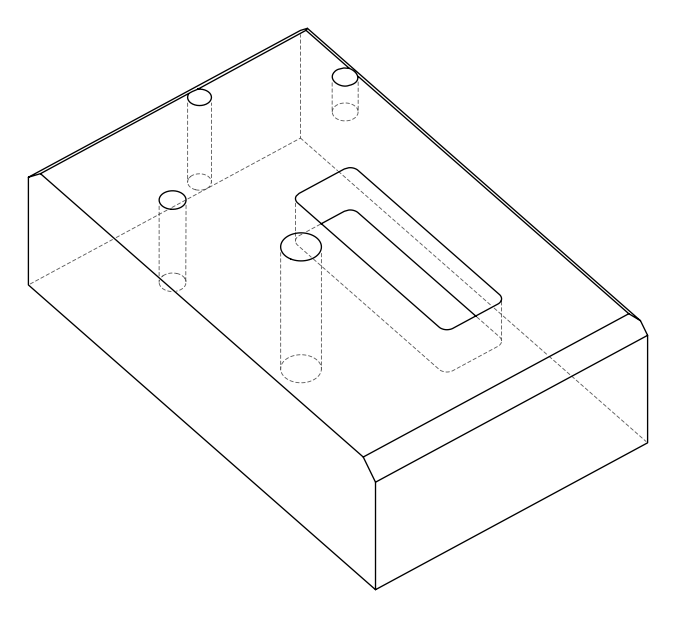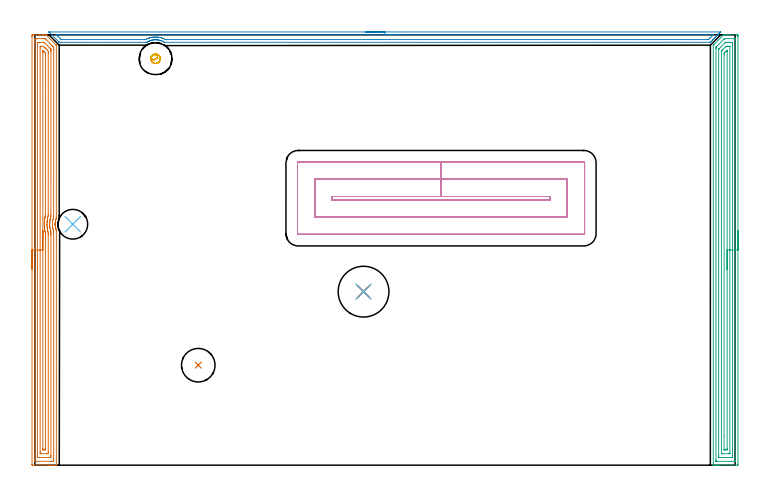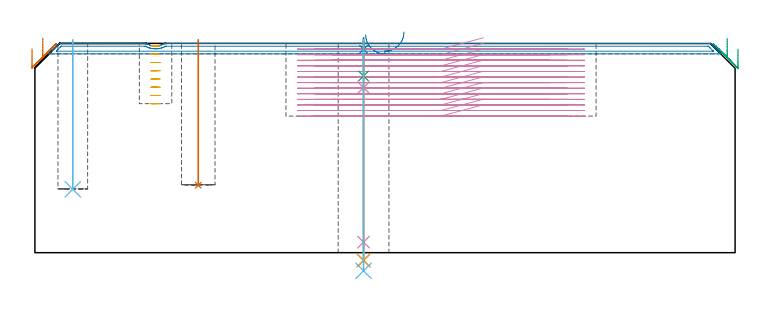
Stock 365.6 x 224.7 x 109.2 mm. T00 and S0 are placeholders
(PLAN: 12 operations, 8 tool changes, 52.5 min)
(1 AREA_MILL | FG_CHAMFER_SURFACE | UGT0205_001 | 9.18 min | 18124 mm3)
(2 AREA_MILL_1 | FG_CHAMFER_SURFACE_1 | UGT0205_001 | 5.74 min | 5112 mm3)
(3 AREA_MILL_2 | FG_CHAMFER_SURFACE_2 | UGT0205_001 | 9.19 min | 18594 mm3)
(4 MILL_RECTANGULAR_POCKET | POCKET_RECTANGULAR_STRAIGHT | NXT0201_011 | Follow Part, ap 3, ae 75% | 25.37 min | 304346 mm3)
(5 MILL_BLIND_HOLE_FROM_SOLID_MATERIAL | STEP1POCKET | NXT0201_011 | Spiral | 0.8 min | 6978 mm3)
(6 INDEXABLE_INSERT_DRILL_BLIND_HOLE_FROM_SOLID | STEP1POCKET_1 | NXT0302_002 | 0.31 min | 14373 mm3)
(7 INDEXABLE_INSERT_DRILL_BLIND_HOLE_FROM_SOLID_1 | STEP1POCKET_2 | NXT0302_006 | 0.31 min | 17680 mm3)
(8 SPOT_DRILL | STEP1HOLE | NXT0321_9005460120000 | 0.05 min | 181 mm3)
(9 DRILL_BLIND_HOLE_INTO_CENTER | STEP1HOLE | NXT0301_084 | 0.08 min | 1366 mm3)
(10 GUN_DRILL_THROUGH_HOLE | STEP1HOLE | UGT0307_008 | 0.55 min | 8867 mm3)
(11 DRILL_TO_ENLARGE_THROUGH_HOLE | STEP1HOLE | NXT0301_104 | 0.46 min | 6336 mm3)
(12 DRILL_TO_ENLARGE_THROUGH_HOLE_1 | STEP1HOLE | UGT0301_388 | 0.48 min | 43423 mm3)
(TOOL UGT0205_001 | Chamfer Mill 20 x 3 x 45 deg. | D20 FL50 Z2)
(TOOL NXT0201_011 | ENDMILL 12mm [2P460-1200-NA 1630] | D12 FL38 Z6)
(TOOL NXT0302_002 | Index. Insert Drill 15.5mm [880-D1550L20-05] | D15.5 PA176 FL78 Z2)
(TOOL NXT0302_006 | Index. Insert Drill 17.5mm [880-D1750L25-05] | D17.5 PA176 FL88 Z2)
(TOOL NXT0321_9005460120000 | NC Spot Drill, 142deg, 12mm, Carbide, Uncoated | D12 PA142 FL30 Z2)
(TOOL NXT0301_084 | Carbide Drill 11.3mm [860.1-1130-034A1-MM 2214] | D11.3 PA140 FL55 Z2)
(TOOL UGT0307_008 | Gun Drill 11 mm | D11 PA130 FL24 Z1)
(TOOL NXT0301_104 | Carbide Drill 14mm [860.1-1400-112A1-MM 2214] | D14 PA140 FL123 Z2)
(TOOL UGT0301_388 | Twist Drill 26.5 mm | D26.5 PA118 FL165 Z2)
(OP 1 AREA_MILL)
G17 G21 G94 G90
T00 M6
G54
G17 G0 G90 X-1.5 Y102.35 S1061 M3
G43 Z119.2 H0
Z106.5
G94 G1 Y102.388 Z105.628 F250.
Y102.502 Z104.764
Y102.691 Z103.912
Y102.953 Z103.08
Y103.287 Z102.274
Y103.69 Z101.5
Y104.158 Z100.764
Y104.69 Z100.072
Y105.279 Z99.429
Y105.922 Z98.84
Y106.614 Z98.308
Y107.35 Z97.84
Y108.124 Z97.437
Y108.93 Z97.103
Y109.762 Z96.841
Y110.614 Z96.652
Y111.478 Z96.538
Y112.35 Z96.5
Y223.751
X-1.499 Y224.076 Z96.501
X-1.493 Y224.639 Z96.504
X-1.492 Y224.692 Z96.506
X-0.933 Y224.7 Z97.064
X2.626 Z100.62
X4.052 Z102.048
X4.405 Z102.4
X5.697 Z103.696
X5.74 Y224.698 Z103.738
X5.793 Y224.696 Z103.79
X5.825 Y224.671 Z103.823
X6.009 Y224.491 Z104.009
X11.078 Y219.423 Z109.076
X11.094 Y219.407 Z109.091
X11.201 Y219.304 Z109.183
X11.2 Y218.713 Z109.2
X11.191 Y129.193 Z109.189
X11.187 Y128.914 Z109.178
X11.168 Y128.844 Z109.163
X11.084 Y128.614 Z109.083
X11.078 Y128.597 Z109.077
X11.023 Y128.438 Z109.018
X11.019 Y128.426 Z109.013
X10.916 Y128.114 Z108.914
X10.873 Y127.981 Z108.871
X10.756 Y127.532 Z108.753
X10.679 Y127.154 Z108.679
X10.666 Y127.087 Z108.666
X10.617 Y126.731 Z108.614
X10.607 Y126.651 Z108.601
X10.605 Y126.639 Z108.599
X10.567 Y126.193 Z108.565
X10.563 Y126.042 Z108.56
X10.56 Y125.917 Z108.55
X10.558 Y125.833 Z108.546
X10.556 Y125.795 Z108.547
X10.553 Y125.757 Z108.551
X10.552 Y125.746
X10.561 Y125.559 Z108.552
X10.562 Y125.522 Z108.553
X10.573 Y125.299 Z108.568
X10.618 Y124.853 Z108.614
X10.632 Y124.753 Z108.631
X10.69 Y124.406 Z108.68
X10.781 Y123.969 Z108.774
X10.782 Y123.96 Z108.776
X10.82 Y123.818 Z108.818
X10.855 Y123.689 Z108.854
X10.905 Y123.512 Z108.903
X10.995 Y123.241 Z108.994
X11.054 Y123.067 Z109.053
X11.196 Y122.701 Z109.19
X11.2 Y122.182 Z109.2
Y0.177
X11.197 Y0.01 Z109.188
X11.154 Y0.008 Z109.145
X10.75 Y0. Z108.749
X10.45 Z108.45
X9.743 Z107.738
X8.5 Z106.497
X7.074 Z105.07
X-1.202 Y0.001 Z96.796
X-1.492 Y0.01 Z96.506
X-1.499 Y0.299 Z96.499
Y0.315
X-1.5 Y112.35 Z96.5
X-0.086 Z97.914
Y221.437
X-0.083 Y222.288 Z97.917
X-0.081 Y222.326 Z97.919
X-0.043 Y222.69 Z97.957
X0.439 Y222.698 Z98.439
X0.846 Y222.699 Z98.846
X1.326 Y222.7 Z99.326
X3.995 Z101.995
X4.405 Z102.405
X4.887 Y222.698 Z102.887
X5.295 Y222.69 Z103.295
X5.351 Y222.687 Z103.351
X5.409 Y222.633 Z103.409
X5.527 Y222.52 Z103.527
X5.762 Y222.288 Z103.762
X8.854 Y219.196 Z106.854
X9.334 Y218.713 Z107.334
X9.743 Y218.295 Z107.743
X9.781 Y217.819 Z107.781
X9.783 Y217.779 Z107.783
X9.785 Y216.925 Z107.785
X9.775 Y129.763 Z107.775
X9.774 Y129.548 Z107.774
X9.771 Y129.44 Z107.771
X9.768 Y129.389 Z107.768
X9.755 Y129.332 Z107.755
X9.752 Y129.324 Z107.752
X9.743 Y129.297 Z107.743
X9.544 Y128.639 Z107.544
X9.491 Y128.438 Z107.491
X9.37 Y127.92 Z107.37
X9.296 Y127.545 Z107.296
X9.241 Y127.156 Z107.241
X9.187 Y126.651 Z107.187
X9.163 Y126.341 Z107.163
X9.144 Y125.757 Z107.144
X9.151 Y125.458 Z107.151
X9.194 Y124.863 Z107.194
X9.251 Y124.368 Z107.251
X9.278 Y124.182 Z107.278
X9.312 Y123.969 Z107.312
X9.431 Y123.389 Z107.431
X9.513 Y123.076 Z107.513
X9.743 Y122.308 Z107.743
X9.772 Y122.211 Z107.772
X9.778 Y122.182 Z107.778
X9.782 Y122.143 Z107.782
X9.786 Y121.288 Z107.786
Y121.245
Y3.263
X9.783 Y2.412 Z107.783
X9.781 Y2.374 Z107.781
X9.743 Y2.01 Z107.743
X9.261 Y2.002 Z107.261
X8.854 Y2.001 Z106.854
X8.374 Y2. Z106.374
X0.846 Y2.001 Z98.846
X0.364 Y2.003 Z98.364
X-0.043 Y2.01 Z97.957
X-0.081 Y2.412 Z97.919
X-0.083 Y2.452 Z97.917
X-0.086 Y3.306 Z97.914
Y112.35
X1.328 Z99.328
X1.329 Y219.607 Z99.329
X1.331 Y220.014 Z99.331
X1.336 Y220.5 Z99.336
X1.345 Y220.69 Z99.345
X1.54 Y220.697 Z99.54
X1.736 Y220.699 Z99.736
X2.427 Y220.7 Z100.427
X4.604 Y220.699 Z102.604
X4.736 Y220.697 Z102.736
X4.842 Y220.692 Z102.842
X4.902 Y220.687 Z102.902
X4.923 Y220.668 Z102.923
X5.099 Y220.5 Z103.099
X7.782 Y217.819 Z105.782
X7.964 Y217.635 Z105.964
X8.315 Y217.275 Z106.315
X8.357 Y217.232 Z106.357
X8.364 Y217.17 Z106.364
X8.368 Y217.061 Z106.368
X8.37 Y216.925 Z106.37
X8.371 Y216.516 Z106.371
Y216.031
X8.361 Y130.721 Z106.361
X8.359 Y130.226 Z106.359
X8.356 Y129.832 Z106.356
X8.218 Y129.332 Z106.218
X8.165 Y129.131 Z106.165
X7.998 Y128.438 Z105.998
X7.992 Y128.41 Z105.992
X7.964 Y128.268 Z105.964
X7.865 Y127.644 Z105.865
X7.852 Y127.545 Z105.852
X7.778 Y126.837 Z105.778
X7.764 Y126.651 Z105.764
X7.736 Y125.986 Z105.736
X7.73 Y125.757 Z105.73
X7.757 Y125.071 Z105.757
X7.772 Y124.863 Z105.772
X7.848 Y124.086 Z105.848
X7.864 Y123.969 Z105.864
X7.964 Y123.333 Z105.964
X8.016 Y123.076 Z106.016
X8.031 Y123.008 Z106.031
X8.145 Y122.545 Z106.145
X8.245 Y122.182 Z106.245
X8.355 Y121.789 Z106.355
X8.364 Y121.288 Z106.364
X8.369 Y120.881 Z106.369
X8.371 Y120.394 Z106.371
Y119.985
Y5.093
X8.369 Y4.686 Z106.369
X8.364 Y4.2 Z106.364
X8.355 Y4.01 Z106.355
X8.16 Y4.003 Z106.16
X7.964 Y4.001 Z105.964
X7.273 Y4. Z105.273
X3.515 Z101.515
X1.935 Z99.935
X1.736 Y4.002 Z99.736
X1.537 Y4.005 Z99.537
X1.405 Y4.01 Z99.405
X1.335 Y4.022 Z99.335
X1.333 Y4.064 Z99.333
X1.331 Y4.2 Z99.331
X1.329 Y4.609 Z99.329
X1.328 Y112.35 Z99.328
X2.743 Z100.743
Y217.819
X2.749 Y218.589 Z100.749
X2.755 Y218.69 Z100.755
X2.858 Y218.693 Z100.858
X3.077 Y218.697 Z101.077
X3.515 Y218.7 Z101.515
X4.405 Y218.697 Z102.405
X4.422 Y218.696 Z102.422
X5.295 Y217.855 Z103.295
X5.332 Y217.819 Z103.332
X6.185 Y216.966 Z104.185
X6.225 Y216.925 Z104.225
X6.95 Y216.156 Z104.95
X6.957 Y215.138 Z104.957
X6.947 Y131.12 Z104.947
X6.941 Y130.36 Z104.941
X6.936 Y130.226 Z104.936
X6.789 Y129.619 Z104.789
X6.722 Y129.332 Z104.722
X6.625 Y128.89 Z104.625
X6.547 Y128.438 Z104.547
X6.495 Y128.127 Z104.495
X6.423 Y127.545 Z104.423
X6.4 Y127.328 Z104.4
X6.347 Y126.651 Z104.347
X6.339 Y126.496 Z104.339
X6.316 Y125.757 Z104.316
X6.318 Y125.623 Z104.318
X6.351 Y124.863 Z104.351
X6.363 Y124.684 Z104.363
X6.433 Y123.969 Z104.433
X6.464 Y123.689 Z104.464
X6.56 Y123.076 Z104.56
X6.64 Y122.639 Z104.64
X6.74 Y122.182 Z104.74
X6.812 Y121.873 Z104.812
X6.924 Y121.439 Z104.924
X6.946 Y121.347 Z104.946
X6.95 Y121.288 Z104.95
X6.957 Y120.512 Z104.957
Y120.394
Y6.881
X6.951 Y6.111 Z104.951
X6.945 Y6.01 Z104.945
X6.842 Y6.007 Z104.842
X6.623 Y6.003 Z104.623
X6.185 Y6. Z104.185
X3.515 Z101.515
X3.072 Y6.003 Z101.072
X2.857 Y6.007 Z100.857
X2.756 Y6.01 Z100.756
X2.75 Y6.081 Z100.75
X2.743 Y6.763 Z100.743
Y6.881
Y112.35
X4.157 Z102.157
Y215.387
X4.158 Y216.031 Z102.158
X4.16 Y216.278 Z102.16
X4.164 Y216.512 Z102.164
X4.405 Y216.284 Z102.405
X4.666 Y216.031 Z102.666
X5.295 Y215.395 Z103.295
X5.536 Y215.138 Z103.536
X5.539 Y214.893 Z103.539
X5.542 Y214.244 Z103.542
Y213.995
X5.533 Y131.774 Z103.533
X5.53 Y131.12 Z103.53
X5.527 Y130.887 Z103.527
X5.514 Y130.561 Z103.514
X5.436 Y130.226 Z103.436
X5.409 Y130.111 Z103.409
X5.295 Y129.606 Z103.295
X5.248 Y129.379 Z103.248
X5.24 Y129.332 Z103.24
X5.122 Y128.612 Z103.122
X5.098 Y128.438 Z103.098
X5.022 Y127.819 Z103.022
X4.995 Y127.545 Z102.995
X4.951 Y126.996 Z102.951
X4.93 Y126.651 Z102.93
X4.912 Y126.142 Z102.912
X4.902 Y125.757 Z102.902
X4.918 Y125.242 Z102.918
X4.934 Y124.863 Z102.934
X4.974 Y124.291 Z102.974
X5.005 Y123.969 Z103.005
X5.077 Y123.294 Z103.077
X5.108 Y123.076 Z103.108
X5.134 Y122.914 Z103.134
X5.261 Y122.182 Z103.261
X5.295 Y121.992 Z103.295
X5.457 Y121.288 Z103.457
X5.506 Y121.076 Z103.506
X5.532 Y120.96 Z103.532
X5.536 Y120.877 Z103.536
X5.539 Y120.716 Z103.539
X5.542 Y120.394 Z103.542
X5.543 Y120.145 Z103.543
Y8.669
X5.542 Y8.42 Z103.542
X5.539 Y8.17 Z103.539
X5.536 Y8.013 Z103.536
X5.461 Y8.009 Z103.461
X5.295 Y8.004 Z103.295
X5.07 Y8.001 Z103.07
X4.405 Y8.002 Z102.405
X4.176 Y8.005 Z102.176
X4.163 Y8.016 Z102.163
X4.161 Y8.021 Z102.161
X4.157 Y8.669 Z102.157
Y8.918
Y112.35
Y113.222 Z102.195
Y114.086 Z102.309
Y114.938 Z102.498
Y115.77 Z102.76
Y116.576 Z103.094
Y117.35 Z103.497
Y118.086 Z103.965
Y118.778 Z104.496
Y119.421 Z105.086
Y120.01 Z105.729
Y120.542 Z106.421
Y121.01 Z107.157
Y121.413 Z107.931
Y121.747 Z108.737
Y122.009 Z109.569
Y122.198 Z110.42
Y122.312 Z111.285
Y122.35 Z112.157
G0 Z119.2
M5
M2
(OP 2 AREA_MILL_1)
G17 G21 G94 G90
T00 M6
G54
G17 G0 G90 X172.7 Y226.2 S1061 M3
G43 Z119.2 H0
Z113.8
G94 G1 X172.738 Z112.928 F250.
X172.852 Z112.063
X173.041 Z111.212
X173.303 Z110.38
X173.637 Z109.574
X174.04 Z108.8
X174.508 Z108.064
X175.04 Z107.372
X175.629 Z106.729
X176.272 Z106.14
X176.964 Z105.608
X177.7 Z105.14
X178.474 Z104.737
X179.28 Z104.403
X180.112 Z104.141
X180.963 Z103.952
X181.828 Z103.838
X182.7 Z103.8
X357.803
X358.069 Y226.195 Z103.805
X358.081 Y226.193 Z103.806
X358.069 Y226.169 Z103.831
X358.005 Y226.105 Z103.895
X357.612 Y225.71 Z104.286
X357.149 Y225.249 Z104.751
X356.728 Y224.826 Z105.17
X356.579 Y224.679 Z105.32
X356.293 Y224.393 Z105.607
X355.844 Y223.942 Z106.055
X355.36 Y223.46 Z106.539
X354.959 Y223.058 Z106.939
X354.446 Y222.545 Z107.454
X354.075 Y222.174 Z107.824
X353.897 Y221.997 Z108.002
X353.725 Y221.825 Z108.175
X353.191 Y221.29 Z108.708
X353.003 Y221.103 Z108.897
X352.916 Y221.016 Z108.983
X352.713 Y220.817 Z109.177
X352.695 Y220.804 Z109.189
X352.556 Y220.8 Z109.2
X67.823
X67.578 Y220.805 Z109.191
X67.202 Y221.024 Z108.971
X67.068 Y221.099 Z108.898
X66.991 Y221.143 Z108.856
X66.547 Y221.359 Z108.64
X66.482 Y221.388 Z108.611
X66.094 Y221.561 Z108.439
X65.651 Y221.715 Z108.284
X65.482 Y221.767 Z108.233
X65.204 Y221.85 Z108.148
X64.759 Y221.957 Z108.042
X64.311 Y222.038 Z107.957
X64.248 Y222.046 Z107.949
X63.865 Y222.096 Z107.9
X63.516 Y222.125 Z107.87
X63.418 Y222.132 Z107.86
X63.386 Y222.133 Z107.858
X63.187 Y222.144 Z107.854
X63.174
X63.105 Y222.142 Z107.852
X63.063 Y222.144 Z107.853
X62.85 Y222.143 Z107.854
X62.819 Y222.144 Z107.855
X62.803 Z107.854
X62.524 Y222.13 Z107.866
X62.46 Y222.124 Z107.872
X62.077 Y222.091 Z107.907
X61.851 Y222.061 Z107.938
X61.63 Y222.031 Z107.967
X61.182 Y221.944 Z108.053
X61.119 Y221.927 Z108.067
X60.836 Y221.859 Z108.14
X60.737 Y221.835 Z108.165
X60.607 Y221.795 Z108.205
X60.319 Y221.704 Z108.291
X60.225 Y221.67 Z108.323
X60.033 Y221.605 Z108.394
X59.973 Y221.584 Z108.415
X59.906 Y221.56 Z108.438
X59.843 Y221.534 Z108.463
X59.778 Y221.503 Z108.492
X59.394 Y221.332 Z108.668
X59.309 Y221.29 Z108.71
X58.95 Y221.108 Z108.888
X58.493 Y220.847 Z109.151
X58.419 Y220.806 Z109.192
X57.99 Y220.8 Z109.2
X12.844
X12.705 Y220.804 Z109.189
X12.687 Y220.817 Z109.177
X12.488 Y221.012 Z108.987
X7.48 Y226.021 Z103.978
X7.354 Y226.153 Z103.846
X7.317 Y226.195 Z103.804
X7.456 Y226.199 Z103.801
X7.48 Y226.2 Z103.8
X182.7
Y224.786 Z105.214
X353.939 Y224.785 Z105.215
X354.21 Y224.779 Z105.221
X354.179 Y224.741 Z105.259
X354.086 Y224.64 Z105.36
X353.993 Y224.544 Z105.456
X353.897 Y224.447 Z105.553
X352.508 Y223.058 Z106.942
X352.31 Y222.86 Z107.14
X352.109 Y222.661 Z107.339
X351.859 Y222.421 Z107.579
X351.637 Y222.221 Z107.779
X351.215 Y222.215 Z107.785
X351.174
X68.676 Y222.214 Z107.786
X68.463 Y222.216 Z107.784
X68.357 Y222.219 Z107.781
X68.307 Y222.221 Z107.779
X68.232 Y222.256 Z107.744
X67.823 Y222.448 Z107.552
X67.302 Y222.689 Z107.311
X66.929 Y222.839 Z107.161
X66.29 Y223.058 Z106.942
X66.035 Y223.135 Z106.865
X65.927 Y223.165 Z106.835
X65.142 Y223.341 Z106.659
X64.789 Y223.407 Z106.593
X64.248 Y223.479 Z106.521
X63.778 Y223.523 Z106.477
X63.354 Y223.548 Z106.452
X62.854 Y223.552 Z106.448
X62.46 Y223.539 Z106.461
X62.008 Y223.504 Z106.496
X61.566 Y223.456 Z106.544
X61.212 Y223.408 Z106.592
X60.672 Y223.306 Z106.694
X60.467 Y223.26 Z106.74
X59.778 Y223.081 Z106.919
X59.759 Y223.076 Z106.924
X59.701 Y223.058 Z106.942
X59.093 Y222.851 Z107.149
X59.005 Y222.818 Z107.182
X58.884 Y222.769 Z107.231
X58.469 Y222.584 Z107.416
X57.862 Y222.3 Z107.7
X57.72 Y222.234 Z107.766
X57.68 Y222.221 Z107.779
X57.628 Y222.219 Z107.781
X57.522 Y222.216 Z107.784
X57.096 Y222.214 Z107.786
X13.93 Y222.215 Z107.785
X13.824 Y222.216 Z107.784
X13.771 Y222.219 Z107.781
X13.749 Y222.221 Z107.779
X13.706 Y222.255 Z107.745
X13.291 Y222.661 Z107.339
X12.007 Y223.942 Z106.058
X11.503 Y224.447 Z105.553
X11.284 Y224.67 Z105.33
X11.19 Y224.769 Z105.231
X11.182 Y224.78 Z105.22
X11.189 Y224.782 Z105.218
X11.232 Y224.784 Z105.216
X11.322 Y224.785 Z105.215
X11.503 Y224.786 Z105.214
X182.7
X183.572 Z105.252
X184.436 Z105.366
X185.288 Z105.555
X186.12 Z105.817
X186.926 Z106.151
X187.7 Z106.554
X188.436 Z107.023
X189.128 Z107.554
X189.771 Z108.143
X190.36 Z108.786
X190.891 Z109.478
X191.36 Z110.214
X191.763 Z110.988
X192.097 Z111.794
X192.359 Z112.626
X192.548 Z113.478
X192.662 Z114.343
X192.7 Z115.214
G0 Z119.2
M5
M2
(OP 3 AREA_MILL_2)
G17 G21 G94 G90
T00 M6
G54
G17 G0 G90 X367.1 Y122.35 S1061 M3
G43 Z119.2 H0
Z106.3
G94 G1 Y122.312 Z105.428 F250.
Y122.198 Z104.564
Y122.009 Z103.712
Y121.747 Z102.88
Y121.413 Z102.074
Y121.01 Z101.3
Y120.542 Z100.564
Y120.01 Z99.872
Y119.421 Z99.229
Y118.778 Z98.64
Y118.086 Z98.108
Y117.35 Z97.64
Y116.576 Z97.237
Y115.77 Z96.903
Y114.938 Z96.641
Y114.086 Z96.452
Y113.222 Z96.338
Y112.35 Z96.3
Y0.624
X367.097 Y0.282 Z96.301
X367.093 Y0.01 Z96.304
X366.763 Y0. Z96.635
X357.157 Z106.237
X356.63 Z106.766
X356.284 Z107.112
X355.757 Z107.639
X355.41 Z107.984
X354.468 Z108.932
X354.333 Y0.001 Z109.059
X354.251 Y0.004 Z109.14
X354.203 Y0.01 Z109.188
X354.2 Y0.177 Z109.2
Y219.163
X354.196 Y219.287 Z109.195
X354.274 Y219.375 Z109.123
X354.567 Y219.667 Z108.832
X359.273 Y224.374 Z104.125
X359.34 Y224.442 Z104.056
X359.522 Y224.622 Z103.878
X359.573 Y224.671 Z103.827
X359.609 Y224.698 Z103.789
X359.777 Y224.7 Z103.621
X359.86 Z103.538
X360.65 Z102.744
X361.87 Z101.527
X362.397 Z100.998
X366.5 Z96.897
X366.763 Y224.697 Z96.634
X367.093 Y224.69 Z96.304
X367.097 Y224.418 Z96.301
X367.1 Y224.076 Z96.3
Y223.731
Y112.35
X365.686 Z97.714
X365.685 Y2.412 Z97.715
X365.683 Y2.07 Z97.717
X365.681 Y2.028 Z97.719
X365.68 Y2.014 Z97.72
X365.66 Y2.01 Z97.74
X365.553 Y2.004 Z97.847
X365.418 Y2.001 Z97.982
X355.812 Z107.588
X355.661 Y2.004 Z107.739
X355.629 Y2.008 Z107.771
X355.621 Y2.011 Z107.779
X355.619 Y2.022 Z107.781
X355.616 Y2.057 Z107.784
X355.615 Y2.203 Z107.785
X355.614 Y2.412 Z107.786
X355.615 Y217.61 Z107.785
X355.616 Y217.819 Z107.784
X355.62 Y218.161 Z107.78
X355.621 Y218.243 Z107.779
X355.657 Y218.296 Z107.743
X355.737 Y218.379 Z107.663
X356.063 Y218.713 Z107.337
X359.708 Y222.358 Z103.692
X359.777 Y222.425 Z103.623
X360.028 Y222.666 Z103.372
X360.072 Y222.69 Z103.328
X360.13 Y222.694 Z103.27
X360.249 Y222.699 Z103.151
X365.016 Y222.7 Z98.384
X365.488 Z97.912
X365.639 Y222.696 Z97.761
X365.671 Y222.692 Z97.729
X365.679 Y222.689 Z97.721
X365.682 Y222.678 Z97.718
X365.684 Y222.643 Z97.716
X365.686 Y222.497 Z97.714
Y222.288
Y112.35
X364.272 Z99.128
Y4.962
X364.27 Y4.2 Z99.13
X364.268 Y4.072 Z99.132
X364.265 Y4.027 Z99.135
X364.26 Y4.01 Z99.14
X364.24 Y4.007 Z99.16
X364.143 Y4.004 Z99.257
X363.465 Y4. Z99.935
X363.27 Z100.13
X357.351 Z106.049
X357.157 Y4.003 Z106.243
X357.092 Y4.006 Z106.308
X357.046 Y4.01 Z106.354
X357.035 Y4.07 Z106.365
X357.032 Y4.2 Z106.368
X357.03 Y4.33 Z106.37
X357.029 Y5.093 Z106.371
X357.028 Y5.225 Z106.372
X357.029 Y216.925 Z106.371
X357.03 Y217.056 Z106.37
X357.033 Y217.188 Z106.367
X357.035 Y217.221 Z106.365
X357.045 Y217.236 Z106.355
X357.074 Y217.27 Z106.326
X357.157 Y217.357 Z106.243
X360.035 Y220.236 Z103.365
X360.302 Y220.5 Z103.098
X360.483 Y220.672 Z102.917
X360.506 Y220.69 Z102.894
X360.553 Y220.694 Z102.847
X360.65 Y220.696 Z102.75
X361.328 Y220.7 Z102.072
X363.075 Z100.325
X363.949 Z99.451
X364.143 Y220.697 Z99.257
X364.208 Y220.694 Z99.192
X364.254 Y220.691 Z99.146
X364.265 Y220.63 Z99.135
X364.268 Y220.5 Z99.132
X364.27 Y220.37 Z99.13
X364.272 Y219.607 Z99.128
Y219.475
Y112.35
X362.857 Z100.543
Y6.252
X362.855 Y6.127 Z100.545
X362.851 Y6.044 Z100.549
X362.848 Y6.01 Z100.552
X362.826 Y6.008 Z100.574
X362.397 Y6. Z101.003
X362.384 Z101.016
X358.891 Z104.509
X358.478 Y6.007 Z104.922
X358.455 Y6.01 Z104.945
X358.449 Y6.02 Z104.951
X358.446 Y6.054 Z104.954
X358.443 Y6.1 Z104.957
Y6.144
Y215.608
X358.447 Y216.031 Z104.953
X358.45 Y216.148 Z104.95
X358.459 Y216.199 Z104.941
X358.494 Y216.237 Z104.906
X358.597 Y216.345 Z104.803
X358.903 Y216.655 Z104.497
X359.037 Y216.788 Z104.363
X360.65 Y218.401 Z102.75
X360.805 Y218.554 Z102.595
X360.91 Y218.654 Z102.49
X360.941 Y218.68 Z102.459
X360.986 Y218.69 Z102.414
X361.093 Y218.694 Z102.307
X361.523 Y218.7 Z101.877
X362.409 Z100.991
X362.822 Y218.693 Z100.578
X362.845 Y218.69 Z100.555
X362.851 Y218.68 Z100.549
X362.855 Y218.646 Z100.545
X362.857 Y218.6 Z100.543
Y218.556
Y112.35
X361.443 Z101.957
Y8.669
X361.441 Y8.263 Z101.959
X361.438 Y8.06 Z101.962
X361.436 Y8.018 Z101.964
X361.396 Y8.01 Z102.004
X361.3 Y8.004 Z102.1
X360.65 Y8.001 Z102.75
X360.43 Y8. Z102.97
X359.936 Y8.004 Z103.464
X359.88 Y8.007 Z103.52
X359.865 Y8.01 Z103.535
X359.863 Y8.021 Z103.537
X359.86 Y8.063 Z103.54
X359.858 Y8.237 Z103.542
X359.857 Y14.899 Z103.543
Y214.244
X359.862 Y215.05 Z103.538
X359.864 Y215.138 Z103.536
X360.254 Y215.543 Z103.146
X360.73 Y216.031 Z102.67
X360.971 Y216.267 Z102.429
X361.137 Y216.427 Z102.263
X361.435 Y216.682 Z101.965
X361.442 Y216.114 Z101.958
X361.443 Y216.031 Z101.957
Y112.35
Y111.478 Z101.995
Y110.614 Z102.109
Y109.762 Z102.298
Y108.93 Z102.56
Y108.124 Z102.894
Y107.35 Z103.297
Y106.614 Z103.765
Y105.922 Z104.296
Y105.279 Z104.886
Y104.69 Z105.529
Y104.158 Z106.221
Y103.69 Z106.957
Y103.287 Z107.731
Y102.953 Z108.537
Y102.691 Z109.369
Y102.502 Z110.22
Y102.388 Z111.085
Y102.35 Z111.957
G0 Z119.2
M5
M2
(OP 4 MILL_RECTANGULAR_POCKET)
G17 G21 G94 G90
T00 M6
G54
G17 G0 G90 X234.126 Y140.3 S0 M3
G43 Z119.2 H1
Z112.2
G94 G1 X212.05 Z106.285 F250.
X155.1 F500.
Y138.5
X269.
Y140.3
X212.05
Y149.3
X146.1
Y129.5
X278.
Y149.3
X212.05
Y158.3
X137.5
G3 X137.1 Y157.9 R0.4
G1 Y120.9
G3 X137.5 Y120.5 R0.4
G1 X286.6
G3 X287. Y120.9 R0.4
G1 Y157.9
G3 X286.6 Y158.3 R0.4
G1 X212.05
X211.05
G0 X234.126 Y140.3 Z109.285
G1 X212.05 Z103.369 F250.
X155.1 F500.
Y138.5
X269.
Y140.3
X212.05
Y149.3
X146.1
Y129.5
X278.
Y149.3
X212.05
Y158.3
X137.5
G3 X137.1 Y157.9 R0.4
G1 Y120.9
G3 X137.5 Y120.5 R0.4
G1 X286.6
G3 X287. Y120.9 R0.4
G1 Y157.9
G3 X286.6 Y158.3 R0.4
G1 X212.05
X211.05
G0 X234.126 Y140.3 Z106.369
G1 X212.05 Z100.454 F250.
X155.1 F500.
Y138.5
X269.
Y140.3
X212.05
Y149.3
X146.1
Y129.5
X278.
Y149.3
X212.05
Y158.3
X137.5
G3 X137.1 Y157.9 R0.4
G1 Y120.9
G3 X137.5 Y120.5 R0.4
G1 X286.6
G3 X287. Y120.9 R0.4
G1 Y157.9
G3 X286.6 Y158.3 R0.4
G1 X212.05
X211.05
G0 X234.126 Y140.3 Z103.454
G1 X212.05 Z97.538 F250.
X155.1 F500.
Y138.5
X269.
Y140.3
X212.05
Y149.3
X146.1
Y129.5
X278.
Y149.3
X212.05
Y158.3
X137.5
G3 X137.1 Y157.9 R0.4
G1 Y120.9
G3 X137.5 Y120.5 R0.4
G1 X286.6
G3 X287. Y120.9 R0.4
G1 Y157.9
G3 X286.6 Y158.3 R0.4
G1 X212.05
X211.05
G0 X234.126 Y140.3 Z100.538
G1 X212.05 Z94.623 F250.
X155.1 F500.
Y138.5
X269.
Y140.3
X212.05
Y149.3
X146.1
Y129.5
X278.
Y149.3
X212.05
Y158.3
X137.5
G3 X137.1 Y157.9 R0.4
G1 Y120.9
G3 X137.5 Y120.5 R0.4
G1 X286.6
G3 X287. Y120.9 R0.4
G1 Y157.9
G3 X286.6 Y158.3 R0.4
G1 X212.05
X211.05
G0 X234.126 Y140.3 Z97.623
G1 X212.05 Z91.708 F250.
X155.1 F500.
Y138.5
X269.
Y140.3
X212.05
Y149.3
X146.1
Y129.5
X278.
Y149.3
X212.05
Y158.3
X137.5
G3 X137.1 Y157.9 R0.4
G1 Y120.9
G3 X137.5 Y120.5 R0.4
G1 X286.6
G3 X287. Y120.9 R0.4
G1 Y157.9
G3 X286.6 Y158.3 R0.4
G1 X212.05
X211.05
G0 X234.126 Y140.3 Z94.708
G1 X212.05 Z88.792 F250.
X155.1 F500.
Y138.5
X269.
Y140.3
X212.05
Y149.3
X146.1
Y129.5
X278.
Y149.3
X212.05
Y158.3
X137.5
G3 X137.1 Y157.9 R0.4
G1 Y120.9
G3 X137.5 Y120.5 R0.4
G1 X286.6
G3 X287. Y120.9 R0.4
G1 Y157.9
G3 X286.6 Y158.3 R0.4
G1 X212.05
X211.05
G0 X234.126 Y140.3 Z91.792
G1 X212.05 Z85.877 F250.
X155.1 F500.
Y138.5
X269.
Y140.3
X212.05
Y149.3
X146.1
Y129.5
X278.
Y149.3
X212.05
Y158.3
X137.5
G3 X137.1 Y157.9 R0.4
G1 Y120.9
G3 X137.5 Y120.5 R0.4
G1 X286.6
G3 X287. Y120.9 R0.4
G1 Y157.9
G3 X286.6 Y158.3 R0.4
G1 X212.05
X211.05
G0 X234.126 Y140.3 Z88.877
G1 X212.05 Z82.962 F250.
X155.1 F500.
Y138.5
X269.
Y140.3
X212.05
Y149.3
X146.1
Y129.5
X278.
Y149.3
X212.05
Y158.3
X137.5
G3 X137.1 Y157.9 R0.4
G1 Y120.9
G3 X137.5 Y120.5 R0.4
G1 X286.6
G3 X287. Y120.9 R0.4
G1 Y157.9
G3 X286.6 Y158.3 R0.4
G1 X212.05
X211.05
G0 X234.126 Y140.3 Z85.962
G1 X212.05 Z80.046 F250.
X155.1 F500.
Y138.5
X269.
Y140.3
X212.05
Y149.3
X146.1
Y129.5
X278.
Y149.3
X212.05
Y158.3
X137.5
G3 X137.1 Y157.9 R0.4
G1 Y120.9
G3 X137.5 Y120.5 R0.4
G1 X286.6
G3 X287. Y120.9 R0.4
G1 Y157.9
G3 X286.6 Y158.3 R0.4
G1 X212.05
X211.05
G0 X234.126 Y140.3 Z83.046
G1 X212.05 Z77.131 F250.
X155.1 F500.
Y138.5
X269.
Y140.3
X212.05
Y149.3
X146.1
Y129.5
X278.
Y149.3
X212.05
Y158.3
X137.5
G3 X137.1 Y157.9 R0.4
G1 Y120.9
G3 X137.5 Y120.5 R0.4
G1 X286.6
G3 X287. Y120.9 R0.4
G1 Y157.9
G3 X286.6 Y158.3 R0.4
G1 X212.05
X211.05
G0 X234.126 Y140.3 Z80.131
G1 X212.05 Z74.215 F250.
X155.1 F500.
Y138.5
X269.
Y140.3
X212.05
Y149.3
X146.1
Y129.5
X278.
Y149.3
X212.05
Y158.3
X137.5
G3 X137.1 Y157.9 R0.4
G1 Y120.9
G3 X137.5 Y120.5 R0.4
G1 X286.6
G3 X287. Y120.9 R0.4
G1 Y157.9
G3 X286.6 Y158.3 R0.4
G1 X212.05
X211.05
G0 X234.126 Y140.3 Z77.215
G1 X212.05 Z71.3 F250.
X155.1 F500.
Y138.5
X269.
Y140.3
X212.05
Y149.3
X146.1
Y129.5
X278.
Y149.3
X212.05
Y158.3
X137.5
G3 X137.1 Y157.9 R0.4
G1 Y120.9
G3 X137.5 Y120.5 R0.4
G1 X286.6
G3 X287. Y120.9 R0.4
G1 Y157.9
G3 X286.6 Y158.3 R0.4
G1 X212.05
X211.05
G0 Z119.2
M5
M2
(OP 5 MILL_BLIND_HOLE_FROM_SOLID_MATERIAL)
G17 G21 G94 G90
T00 M6
G54
G17 G0 G90 X63. Y212.2 S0 M3
G43 Z119.2 H1
Z107.9
G94 G3 X63.56 Y214.09 R1.028 F250.
X60.945 Y213.534 R1.89
X61.666 Y210.145 R2.45
X60.945 Y213.534 R-2.45
X61.305 Y211.84 R1.225
X63. Y212.2 R1.225
G0 Z103.6
G3 X63.56 Y214.09 R1.028
X60.945 Y213.534 R1.89
X61.666 Y210.145 R2.45
X60.945 Y213.534 R-2.45
X61.305 Y211.84 R1.225
X63. Y212.2 R1.225
G0 Z99.3
G3 X63.56 Y214.09 R1.028
X60.945 Y213.534 R1.89
X61.666 Y210.145 R2.45
X60.945 Y213.534 R-2.45
X61.305 Y211.84 R1.225
X63. Y212.2 R1.225
G0 Z95.
G3 X63.56 Y214.09 R1.028
X60.945 Y213.534 R1.89
X61.666 Y210.145 R2.45
X60.945 Y213.534 R-2.45
X61.305 Y211.84 R1.225
X63. Y212.2 R1.225
G0 Z90.7
G3 X63.56 Y214.09 R1.028
X60.945 Y213.534 R1.89
X61.666 Y210.145 R2.45
X60.945 Y213.534 R-2.45
X61.305 Y211.84 R1.225
X63. Y212.2 R1.225
G0 Z86.4
G3 X63.56 Y214.09 R1.028
X60.945 Y213.534 R1.89
X61.666 Y210.145 R2.45
X60.945 Y213.534 R-2.45
X61.305 Y211.84 R1.225
X63. Y212.2 R1.225
G0 Z82.1
G3 X63.56 Y214.09 R1.028
X60.945 Y213.534 R1.89
X61.666 Y210.145 R2.45
X60.945 Y213.534 R-2.45
X61.305 Y211.84 R1.225
X63. Y212.2 R1.225
G0 Z77.8
G3 X63.56 Y214.09 R1.028
X60.945 Y213.534 R1.89
X61.666 Y210.145 R2.45
X60.945 Y213.534 R-2.45
X61.305 Y211.84 R1.225
X63. Y212.2 R1.225
G0 Z119.2
M5
M2
(OP 6 INDEXABLE_INSERT_DRILL_BLIND_HOLE_FROM_SOLID)
G17 G21 G94 G90
T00 M6
G54
G17 G0 G90 X19.8 Y125.8 S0 M3
G43 Z119.2 H1
G94 G81 G98 Z33.1 F250. R111.2
G80
M5
M2
(OP 7 INDEXABLE_INSERT_DRILL_BLIND_HOLE_FROM_SOLID_1)
G17 G21 G94 G90
T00 M6
G54
G17 G0 G90 X85.3 Y52.2 S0 M3
G43 Z119.2 H1
G94 G81 G98 Z35.2 F250. R111.2
G80
M5
M2
(OP 8 SPOT_DRILL)
G17 G21 G94 G90
T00 M6
G54
G17 G0 G90 X171.6 Y90.6 S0 M3
G43 Z119.2 H0
G94 G81 G98 Z106.2 F250. R112.2
G80
M5
M2
(OP 9 DRILL_BLIND_HOLE_INTO_CENTER)
G17 G21 G94 G90
T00 M6
G54
G17 G0 G90 X171.6 Y90.6 S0 M3
G43 Z119.2 H1
G94 G81 G98 Z92.25 F250. R111.2
G80
M5
M2
(OP 10 GUN_DRILL_THROUGH_HOLE)
G17 G21 G94 G90
T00 M6
G54
G17 G0 G90 X171.6 Y90.6 M8
G43 Z119.2 H0
Z104.449
S716 M3
G94 G1 Z86.187 F125. M26
G4 X.084
Z5.5 F250.
G4 X.084
Z-4.065 F125.
G4 X.084
M5
M9
G0 Z104.449
Z119.2
M2
(OP 11 DRILL_TO_ENLARGE_THROUGH_HOLE)
G17 G21 G94 G90
T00 M6
G54
G17 G0 G90 X171.6 Y90.6 S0 M3
G43 Z119.2 H1
G94 G73 G98 Z-4.048 F250. Q12.583 R111.2
G80
M5
M2
(OP 12 DRILL_TO_ENLARGE_THROUGH_HOLE_1)
G17 G21 G94 G90
T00 M6
G54
G17 G0 G90 X171.6 Y90.6 S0 M3
G43 Z119.2 H0
G94 G73 G98 Z-9.461 F250. Q23.732 R111.2
G80
M5
M2
